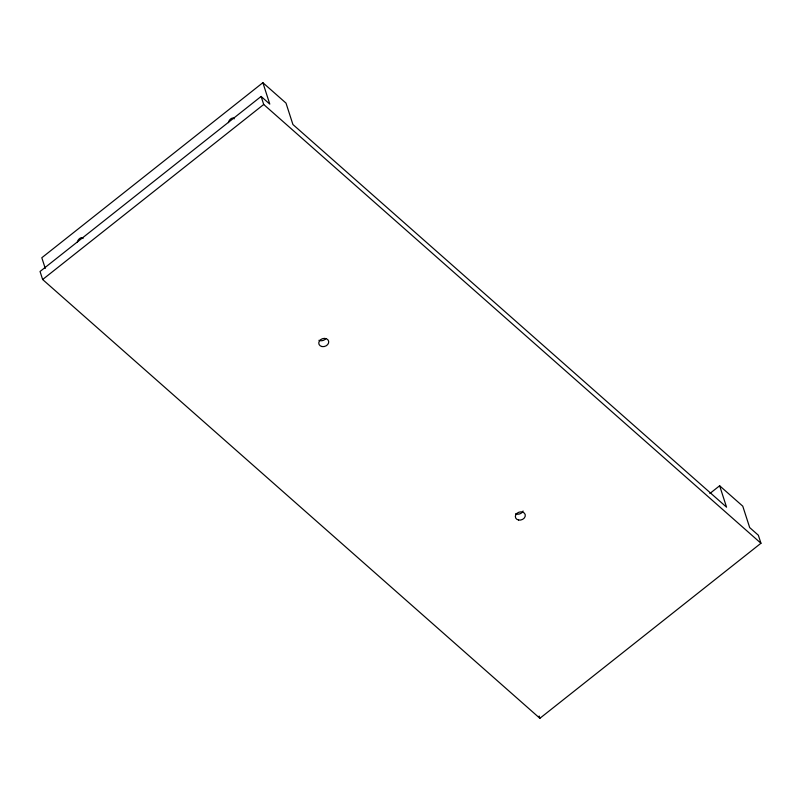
<?xml version="1.0" encoding="UTF-8"?>
<svg xmlns="http://www.w3.org/2000/svg" width="801" height="801" viewBox="0 0 801 801"><rect width="100%" height="100%" fill="white"/><g stroke="black" fill="none" stroke-linecap="round" stroke-linejoin="round"><path stroke-width="1.2" d="M709.856 493.506L719.638 485.766L726.557 507.173L292.916 124.515L286.007 103.109L262.878 82.693L41.812 257.742L45.267 268.445M262.878 82.693L269.787 104.11L261.116 96.45L40.05 271.489L42.643 279.519L539.884 718.307L760.95 543.258L758.357 535.238L749.686 527.579L742.767 506.172L719.638 485.766M42.643 279.519L263.709 104.48L261.116 96.45M263.709 104.48L760.95 543.258M539.143 716.004L539.884 718.307M228.475 122.683A3.695 2.033 -48.6 0 1 231.038 118.688A3.695 2.033 -48.6 0 1 234.152 118.878M77.367 242.333A3.695 2.033 -48.6 0 1 79.92 238.338A3.695 2.033 -48.6 0 1 83.044 238.528M523.103 511.008A5.086 4.035 -17.9 0 1 515.534 513.771M325.907 338.553A5.086 4.035 -17.9 0 1 318.948 340.295M518.577 520.029A5.086 4.035 -17.9 0 0 525.246 514.753A5.086 4.035 -17.9 0 0 517.146 513.181A5.086 4.035 -17.9 0 0 518.577 520.029M322.002 346.553A5.086 4.035 -17.9 0 0 328.66 341.276A5.086 4.035 -17.9 0 0 320.56 339.704A5.086 4.035 -17.9 0 0 322.002 346.553"/></g></svg>
